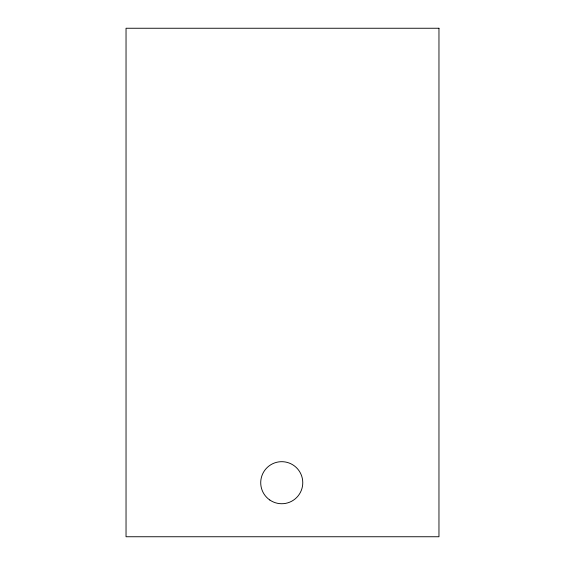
<?xml version="1.0" encoding="UTF-8"?>
<svg xmlns="http://www.w3.org/2000/svg" width="565" height="565" viewBox="0 0 565 565"><rect width="100%" height="100%" fill="white"/><g stroke="black" fill="none" stroke-linecap="round" stroke-linejoin="round"><path stroke-width="0.85" d="M438.963 28.25L126.037 28.25L126.037 536.75L438.963 536.75L438.963 28.25M269.78 499.997A21.025 21.025 0 0 0 302.699 484.417A21.025 21.025 0 0 0 272.747 463.703A21.025 21.025 0 0 0 269.78 499.997"/></g></svg>
